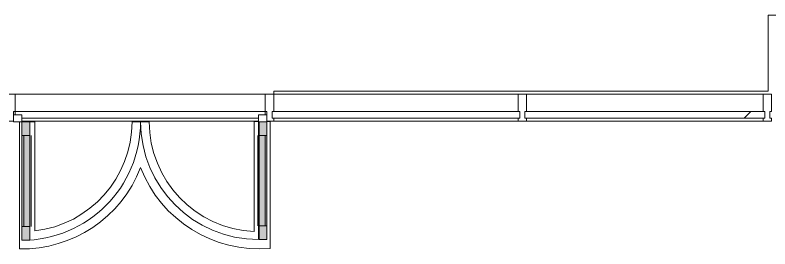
# Model space of a CAD drawing. Header units: millimetres. Extents: x 315 to 209858, y -8553 to 29000.
# Drawn here: x 176135 to 180525, y 12640 to 14000 of the extents above; entities that cross this region are included whole.
import ezdxf

# ---------------------------------------------------------------- set-up
doc = ezdxf.new("R2010")
doc.units = ezdxf.units.MM
for name, color, linetype, lineweight, true_color in [('A-DETL-GENF-5', 7, 'Continuous', 5, 0xe2e2e2), ('A-DETL-GENF-6', 7, 'Continuous', 5, 0xaaaaaa), ('A-DOOR-2', 7, 'Continuous', 5, 0xaaaaaa), ('A-FLOR-2', 7, 'Continuous', 5, 0xaaaaaa)]:
    doc.layers.add(name, color=color, linetype=linetype, lineweight=lineweight, true_color=true_color)
doc.layers.add('A-GLAZ-CURT-2', color=7, linetype='Continuous', lineweight=5)
doc.layers.add('A-GLAZ-CWMG-2', color=7, linetype='Continuous', lineweight=5)

# ---------------------------------------------------------------- blocks, each defined once
blk = doc.blocks.new('Прямоугольный импост - Импост структурный с накладкой - 160мм Темный-30756008-2_3_2_птичка')
at = {"layer": 'A-GLAZ-CWMG-2'}
for p, q in [((-50, 0), (-50, 17)), ((-50, 17), (0, 17)), ((-40, 0), (-50, 0)), ((-40, -40), (-40, 0)), ((0, 0), (-10, 0)), ((-10, 0), (-10, -40)), ((0, 17), (0, 0)), ((-50, -140), (-50, -40)), ((-50, -40), (-40, -40)), ((-10, -40), (0, -40)), ((0, -40), (0, -140)), ((0, -140), (-50, -140))]:
    blk.add_line(p, q, dxfattribs=at)
blk = doc.blocks.new('Дверь_Витражная_остекление_ - ВВ-22-32429667-2_3_2_птичка')
at = {"layer": 'A-DETL-GENF-5'}
for points in [[(-642.5, -710), (-642.5, -20), (-687.5, -20), (-687.5, -710)], [(737.5, -705), (737.5, -20), (692.5, -20), (692.5, -705)]]:
    blk.add_hatch(color=256, dxfattribs=at).paths.add_polyline_path(points)
at = {"layer": 'A-DETL-GENF-6'}
for p, q in [((-642.5, -20), (-687.5, -20)), ((-687.5, -710), (-687.5, -20)), ((-642.5, -20), (-687.5, -20)), ((-687.5, -20), (-687.5, -710)), ((-642.5, -710), (-642.5, -20)), ((-642.5, -710), (-642.5, -20)), ((692.5, -705), (692.5, -20)), ((692.5, -20), (692.5, -705)), ((737.5, -705), (737.5, -20)), ((737.5, -705), (737.5, -20)), ((-687.5, -100), (-642.5, -100)), ((-677.5, -630), (-677.5, -100)), ((-633.5, -630), (-633.5, -100)), ((683.5, -625), (683.5, -100)), ((737.5, -100), (692.5, -100)), ((727.5, -625), (727.5, -100)), ((-687.5, -630), (-642.5, -630)), ((737.5, -625), (692.5, -625)), ((-687.5, -710), (-642.5, -710)), ((-687.5, -710), (-642.5, -710)), ((737.5, -705), (692.5, -705)), ((692.5, -705), (737.5, -705))]:
    blk.add_line(p, q, dxfattribs=at)
at = {"layer": 'A-DOOR-2'}
for p, q in [((-737.5, 20), (-687.5, 20)), ((-737.5, -20), (-737.5, 20)), ((-687.5, 20), (-687.5, -20)), ((687.5, 20), (737.5, 20)), ((687.5, -20), (687.5, 20)), ((737.5, 20), (737.5, -20)), ((-687.5, -20), (-737.5, -20)), ((-687.5, -710), (-687.5, -20)), ((687.5, -705), (687.5, -20)), ((737.5, -20), (687.5, -20))]:
    blk.add_line(p, q, dxfattribs=at)
for centre, radius, start, end in [((-687.5, -20), 690, 270, 0), ((687.5, -20), 685, 180, 270)]:
    blk.add_arc(centre, radius, start, end, dxfattribs=at)
blk = doc.blocks.new('Прямоугольный импост - Импост структурный с накладкой - 160мм Темный-V253-2_3_2_птичка')
at = {"layer": 'A-GLAZ-CWMG-2'}
for p, q in [((0, 17), (-40, 17)), ((-10, -40), (-10, 0)), ((-10, 0), (0, 0)), ((0, 0), (0, 17)), ((-40, -40), (-50, -40)), ((-50, -40), (-50, -140)), ((-40, -20), (-40, -40)), ((0, -40), (-10, -40)), ((-50, -140), (0, -140))]:
    blk.add_line(p, q, dxfattribs=at)
blk = doc.blocks.new('Системная панель - Стекло - 40мм-32427251-2_3_2_птичка')
at = {"layer": 'A-GLAZ-CURT-2'}
h = blk.add_hatch(dxfattribs=at)
h.set_pattern_fill('FP_209', color=256, style=0, pattern_type=2)
h.set_pattern_definition([(45, (-105312.5, -12900), (-1414.214, 1414.214), [1000, -3000]), (45, (-106312.5, -13400), (-1414.214, 1414.214), [3000, -1000]), (45, (-104312.5, -13900), (-1414.214, 1414.214), [1000, -3000])])
h.paths.add_polyline_path([(697.5, 0), (697.5, 40), (-697.5, 40), (-697.5, 0), (339.3, 0)])
for p, q in [((697.5, 40), (-697.5, 40)), ((-697.5, 40), (-697.5, 0)), ((697.5, 0), (697.5, 40)), ((-697.5, 0), (697.5, 0))]:
    blk.add_line(p, q, dxfattribs=at)
blk = doc.blocks.new('Прямоугольный импост - Импост структурный с накладкой - 160мм Темный-32427249-2_3_2_птичка')
at = {"layer": 'A-GLAZ-CWMG-2'}
for p, q in [((105500, 13540), (104125, 13540)), ((105500, 13383), (104125, 13383))]:
    blk.add_line(p, q, dxfattribs=at)
blk = doc.blocks.new('Прямоугольный импост - Импост структурный с накладкой - 160мм Темный-32427025-2_3_2_птичка')
at = {"layer": 'A-GLAZ-CWMG-2'}
for p, q in [((102605, 13540), (101150, 13540)), ((101150, 13420), (101150, 13440)), ((102605, 13440), (101150, 13440)), ((102605, 13440), (102605, 13420)), ((102565, 13400), (101190, 13400)), ((102565, 13383), (101190, 13383))]:
    blk.add_line(p, q, dxfattribs=at)
blk = doc.blocks.new('Системная панель - Стекло - 40мм-32427252-2_3_2_птичка')
at = {"layer": 'A-GLAZ-CURT-2'}
for p, q in [((720, 40), (-720, 40)), ((-720, 40), (-720, 0)), ((-720, 0), (720, 0)), ((720, 0), (720, 40))]:
    blk.add_line(p, q, dxfattribs=at)
blk = doc.blocks.new('Прямоугольный импост - Импост структурный с накладкой - 160мм Темный-32427244-2_3_2_птичка')
at = {"layer": 'A-GLAZ-CWMG-2'}
for p, q in [((-15, 17), (25, 17)), ((25, 0), (15, 0)), ((15, 0), (15, -40)), ((25, 17), (25, 0)), ((-25, -140), (-25, -40)), ((-25, -40), (-15, -40)), ((-15, -40), (-15, -20)), ((15, -40), (25, -40)), ((25, -40), (25, -140)), ((25, -140), (-25, -140))]:
    blk.add_line(p, q, dxfattribs=at)
blk = doc.blocks.new('Прямоугольный импост - Импост структурный с накладкой - 160мм Темный-32427250-2_3_2_птичка')
at = {"layer": 'A-GLAZ-CWMG-2'}
for p, q in [((104075, 13540), (102655, 13540)), ((104075, 13383), (102655, 13383))]:
    blk.add_line(p, q, dxfattribs=at)
blk = doc.blocks.new('Прямоугольный импост - Импост структурный с накладкой - 160мм Темный-30755591-2_3_2_птичка')
at = {"layer": 'A-GLAZ-CWMG-2'}
for p, q in [((-25, 0), (-25, 17)), ((-25, 17), (25, 17)), ((-15, 0), (-25, 0)), ((-15, -40), (-15, 0)), ((25, 0), (15, 0)), ((15, 0), (15, -40)), ((25, 17), (25, 0)), ((-25, -140), (-25, -40)), ((-25, -40), (-15, -40)), ((15, -40), (25, -40)), ((25, -40), (25, -140)), ((25, -140), (-25, -140))]:
    blk.add_line(p, q, dxfattribs=at)

msp = doc.modelspace()

# ---------------------------------------------------------------- linework, layer by layer
at = {"layer": 'A-FLOR-2'}
for p, q in [((180515, 13557), (180515, 14000)), ((180515, 14000), (184525, 14000)), ((177640, 13540), (177640, 13557)), ((177640, 13557), (180515, 13557)), ((176175, 13378.5), (176160.1, 13378.5)), ((176160.1, 13378.5), (176160.1, 12640.2)), ((176249.4, 13378.5), (176220, 13378.5)), ((176249.4, 12744.3), (176249.4, 13378.5)), ((176915, 13380), (176815, 13380)), ((177550, 13381.5), (177525.3, 13381.5)), ((177525.3, 13381.5), (177525.3, 12740.7)), ((177617.6, 13381.5), (177600, 13381.5)), ((177617.6, 12642.7), (177617.6, 13381.5))]:
    msp.add_line(p, q, dxfattribs=at)
for centre, radius, start, end in [((176175, 13380), 640, 276.674, 0), ((177555, 13380), 640, 180, 267.3351), ((176175, 13380), 740, 268.8417, 338.8172), ((177555, 13380), 740, 201.1828, 274.8535)]:
    msp.add_arc(centre, radius, start, end, dxfattribs=at)

# ---------------------------------------------------------------- block references
at = {"layer": 'A-DOOR-2'}
msp.add_blockref('Дверь_Витражная_остекление_ - ВВ-22-32429667-2_3_2_птичка', (176862.5, 13400), dxfattribs=at)
at = {"layer": 'A-GLAZ-CURT-2'}
for name, p in [('Системная панель - Стекло - 40мм-32427252-2_3_2_птичка', (178350, 13400)), ('Системная панель - Стекло - 40мм-32427251-2_3_2_птичка', (179797.5, 13400))]:
    msp.add_blockref(name, p, dxfattribs=at)
at = {"layer": 'A-GLAZ-CWMG-2', "rotation": 180}
msp.add_blockref('Прямоугольный импост - Импост структурный с накладкой - 160мм Темный-V253-2_3_2_птичка', (176085, 13400), dxfattribs=at)
at = {"layer": 'A-GLAZ-CWMG-2'}
for name in ['Прямоугольный импост - Импост структурный с накладкой - 160мм Темный-32427025-2_3_2_птичка', 'Прямоугольный импост - Импост структурный с накладкой - 160мм Темный-32427250-2_3_2_птичка', 'Прямоугольный импост - Импост структурный с накладкой - 160мм Темный-32427249-2_3_2_птичка']:
    msp.add_blockref(name, (74985, 0), dxfattribs=at)
at = {"layer": 'A-GLAZ-CWMG-2', "extrusion": (0, 0, -1), "rotation": 180}
for name, p in [('Прямоугольный импост - Импост структурный с накладкой - 160мм Темный-32427244-2_3_2_птичка', (-177615, 13400)), ('Прямоугольный импост - Импост структурный с накладкой - 160мм Темный-30755591-2_3_2_птичка', (-179085, 13400)), ('Прямоугольный импост - Импост структурный с накладкой - 160мм Темный-30756008-2_3_2_птичка', (-180535, 13400))]:
    msp.add_blockref(name, p, dxfattribs=at)

doc.saveas('drawing.dxf')
